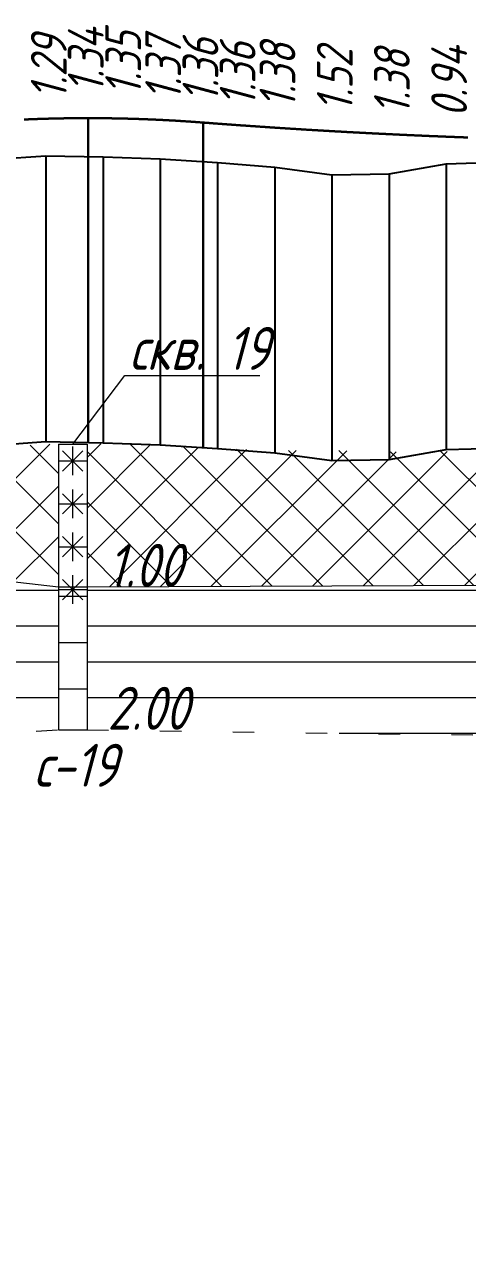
# Model space of a CAD drawing. Extents: x 2172 to 5772, y -842 to -248.
# Drawn here: x 3643.1 to 3674.1, y -514.4 to -428.3 of the extents above; entities that cross this region are included whole.
import ezdxf

# ---------------------------------------------------------------- set-up
doc = ezdxf.new("R2010")
doc.units = 0
doc.header["$MEASUREMENT"] = 0
doc.linetypes.add('CONTI', pattern=[0])
doc.linetypes.add('STROT', pattern=[1.7, 0.5, -1.2])
doc.layers.add('геология', color=7, linetype='CONTINUOUS', lineweight=20)
doc.layers.add('КРАСНЫЙ_ПРОФИЛЬ', color=1, linetype='CONTINUOUS', lineweight=30)
doc.layers.add('РАБОЧИЕ_ОТМЕТКИ', color=1, linetype='CONTINUOUS')
doc.layers.add('ЧЕРНЫЙ_ПРОФИЛЬ', color=7, linetype='CONTINUOUS')
doc.styles.add('ГОСТ', font='gost.TTF', dxfattribs={"oblique": 15, "height": 1})

msp = doc.modelspace()

# ---------------------------------------------------------------- hatches: boundary and pattern name
at = {"layer": 'геология', "linetype": 'Continuous'}
h = msp.add_hatch(dxfattribs=at)
h.set_pattern_fill('ANSI37', color=1, scale=20, style=0)
h.set_pattern_definition([(45, (2171.596, -930.374), (-1.767767, 1.767767), []), (135, (2171.596, -930.374), (-1.767767, -1.767767), [])])
h.paths.add_polyline_path([(3405.267, -478.182), (3404.596, -478.133), (3400.596, -477.873), (3396.596, -477.713), (3396.596, -486.362), (3405.267, -485.254)])
h.paths.add_polyline_path([(3402.131, -482.338), (3403.131, -480.338), (3404.131, -482.338)], flags=16)
h.paths.add_polyline_path([(3440.596, -480.663), (3436.596, -480.643), (3432.596, -480.453), (3428.596, -480.213), (3424.596, -479.863), (3420.596, -479.443), (3416.596, -479.183), (3412.596, -478.813), (3408.596, -478.423), (3407.267, -478.327), (3407.267, -485.254), (3409.284, -485.477), (3425.711, -483.159)])
edge = h.paths.add_edge_path()
edge.add_arc((3443.903, -483.455), 3.89, 132.66073, 180, ccw=False)
edge.add_line((3441.267, -480.594), (3440.596, -480.663))
edge.add_line((3440.596, -480.663), (3425.711, -483.159))
edge.add_line((3425.711, -483.159), (3409.284, -485.477))
edge.add_line((3409.284, -485.477), (3420.785, -486.746))
edge.add_line((3420.785, -486.746), (3435.888, -487.42))
edge.add_line((3435.888, -487.42), (3442.45, -487.064))
edge.add_arc((3443.903, -483.455), 3.89, 180, 248.05701, ccw=False)
edge = h.paths.add_edge_path()
edge.add_line((3464.948, -478.887), (3464.596, -478.903))
edge.add_line((3464.596, -478.903), (3460.596, -479.333))
edge.add_line((3460.596, -479.333), (3456.596, -479.423))
edge.add_line((3456.596, -479.423), (3452.596, -479.603))
edge.add_line((3452.596, -479.603), (3448.596, -479.873))
edge.add_line((3448.596, -479.873), (3445.919, -480.127))
edge.add_arc((3443.903, -483.455), 3.89, 0, 58.80215, ccw=False)
edge.add_arc((3443.903, -483.455), 3.89, -61.84134, 0, ccw=False)
edge.add_line((3445.739, -486.885), (3464.948, -485.842))
edge.add_line((3464.948, -485.842), (3464.948, -478.887))
h.paths.add_polyline_path([(3461.812, -481.89), (3462.812, -479.89), (3463.812, -481.89)], flags=16)
h.paths.add_polyline_path([(3500.167, -481.801), (3501.185, -481.582), (3484.599, -479.884), (3470.596, -478.658), (3468.596, -478.723), (3466.948, -478.797), (3466.948, -485.842), (3481.991, -484.784)])
h.paths.add_polyline_path([(3525.2, -476.394), (3525.2, -473.612), (3524.596, -473.743), (3520.596, -474.423), (3516.596, -474.703), (3512.596, -474.913), (3508.596, -475.243), (3504.596, -475.913), (3500.596, -476.593), (3496.596, -477.113), (3492.596, -477.363), (3488.596, -477.483), (3484.596, -477.873), (3480.596, -478.333), (3476.596, -478.473), (3472.596, -478.593), (3470.596, -478.658), (3484.599, -479.884), (3501.185, -481.582)])
edge = h.paths.add_edge_path()
edge.add_line((3548.314, -469.314), (3559.526, -467.644))
edge.add_arc((3562.697, -465.391), 3.89, 180, 215.39555, ccw=False)
edge.add_arc((3562.697, -465.391), 3.89, 161.14887, 180, ccw=False)
edge.add_line((3559.015, -464.134), (3556.596, -464.563))
edge.add_line((3556.596, -464.563), (3552.596, -465.303))
edge.add_line((3552.596, -465.303), (3548.596, -466.213))
edge.add_line((3548.596, -466.213), (3544.596, -467.473))
edge.add_line((3544.596, -467.473), (3540.596, -468.883))
edge.add_line((3540.596, -468.883), (3536.596, -470.423))
edge.add_line((3536.596, -470.423), (3532.596, -471.793))
edge.add_line((3532.596, -471.793), (3528.596, -472.873))
edge.add_line((3528.596, -472.873), (3526.2, -473.394))
edge.add_line((3526.2, -473.394), (3527.2, -473.394))
edge.add_line((3527.2, -473.394), (3527.2, -476.394))
edge.add_line((3527.2, -476.394), (3548.314, -469.314))
edge = h.paths.add_edge_path()
edge.add_line((3585.882, -460.532), (3586.882, -460.532))
edge.add_line((3586.882, -460.532), (3584.596, -459.903))
edge.add_line((3584.596, -459.903), (3580.596, -460.233))
edge.add_line((3580.596, -460.233), (3576.596, -460.873))
edge.add_line((3576.596, -460.873), (3572.596, -461.673))
edge.add_line((3572.596, -461.673), (3568.596, -462.583))
edge.add_line((3568.596, -462.583), (3565.828, -463.081))
edge.add_arc((3562.697, -465.391), 3.89, 0, 36.41285, ccw=False)
edge.add_arc((3562.697, -465.391), 3.89, -18.45109, 0, ccw=False)
edge.add_line((3566.388, -466.622), (3567.586, -466.443))
edge.add_line((3567.586, -466.443), (3585.882, -464.532))
edge.add_line((3585.882, -464.532), (3585.882, -460.532))
h.paths.add_polyline_path([(3634.596, -458.348), (3632.596, -458.463), (3628.596, -458.683), (3624.596, -458.983), (3620.596, -459.043), (3616.596, -459.013), (3612.596, -459.053), (3608.596, -458.803), (3604.596, -458.983), (3600.596, -459.023), (3596.596, -459.133), (3592.596, -459.913), (3588.596, -461.003), (3587.882, -460.807), (3587.882, -464.532), (3597.884, -463.519), (3610.138, -463.416)])
h.paths.add_polyline_path([(3645.468, -457.654), (3644.596, -457.663), (3640.596, -457.863), (3636.596, -458.233), (3634.596, -458.348), (3610.138, -463.416), (3645.468, -467.644)])
edge = h.paths.add_edge_path(flags=16)
edge.add_arc((3638.824, -462.307), 3.89, 0, 360)
h.paths.add_polyline_path([(3706.05, -458.358), (3704.596, -458.293), (3700.596, -458.143), (3696.596, -458.003), (3692.596, -457.893), (3688.596, -458.063), (3684.596, -458.033), (3680.596, -457.893), (3676.596, -458.023), (3672.596, -458.163), (3668.596, -458.183), (3664.596, -458.083), (3660.596, -458.113), (3656.596, -457.953), (3652.596, -457.663), (3648.596, -457.623), (3647.468, -457.634), (3647.468, -467.644), (3706.05, -467.403)])
edge = h.paths.add_edge_path(flags=16)
edge.add_arc((3683.604, -462.78), 3.89, 0, 360)
h.paths.add_polyline_path([(3720.596, -459.093), (3716.596, -458.823), (3712.596, -458.693), (3708.596, -458.473), (3708.05, -458.448), (3708.05, -467.403), (3734.615, -466.676), (3747.858, -465.002)])
edge = h.paths.add_edge_path()
edge.add_arc((3752.214, -460.639), 3.89, 0, 180, ccw=False)
edge.add_arc((3752.214, -460.639), 3.89, -85.46142, 0, ccw=False)
edge.add_line((3752.522, -464.518), (3763.327, -463.749))
edge.add_line((3763.327, -463.749), (3763.327, -463.574))
edge.add_line((3763.327, -463.574), (3765.327, -463.574))
edge.add_line((3765.327, -463.574), (3765.327, -463.615))
edge.add_line((3765.327, -463.615), (3766.254, -463.541))
edge.add_line((3766.254, -463.541), (3766.254, -455.726))
edge.add_line((3766.254, -455.726), (3764.596, -456.033))
edge.add_line((3764.596, -456.033), (3760.596, -456.453))
edge.add_line((3760.596, -456.453), (3756.596, -456.303))
edge.add_line((3756.596, -456.303), (3752.596, -456.423))
edge.add_line((3752.596, -456.423), (3748.596, -456.893))
edge.add_line((3748.596, -456.893), (3744.596, -457.603))
edge.add_line((3744.596, -457.603), (3740.596, -458.673))
edge.add_line((3740.596, -458.673), (3736.596, -459.363))
edge.add_line((3736.596, -459.363), (3732.596, -459.453))
edge.add_line((3732.596, -459.453), (3728.596, -459.413))
edge.add_line((3728.596, -459.413), (3724.596, -459.393))
edge.add_line((3724.596, -459.393), (3720.596, -459.093))
edge.add_line((3720.596, -459.093), (3747.858, -465.002))
edge.add_line((3747.858, -465.002), (3752.223, -464.655))
edge.add_line((3752.223, -464.655), (3752.214, -464.53))
edge.add_arc((3752.214, -460.639), 3.89, 180, 270, ccw=False)
h.paths.add_polyline_path([(3813.724, -455.382), (3812.596, -455.413), (3808.596, -455.433), (3804.596, -455.213), (3800.596, -454.853), (3796.596, -454.493), (3792.596, -454.183), (3788.596, -454.003), (3784.596, -453.913), (3780.596, -454.053), (3776.596, -454.463), (3772.596, -454.923), (3768.596, -455.293), (3767.254, -455.541), (3768.254, -455.541), (3768.254, -463.541), (3780.697, -462.701)])
edge = h.paths.add_edge_path(flags=16)
edge.add_arc((3782.49, -458.065), 3.89, 0, 360)
edge = h.paths.add_edge_path()
edge.add_arc((3854.726, -455.452), 3.89, 135.36891, 180, ccw=False)
edge.add_line((3851.958, -452.719), (3848.596, -452.643))
edge.add_line((3848.596, -452.643), (3844.596, -452.603))
edge.add_line((3844.596, -452.603), (3840.596, -452.903))
edge.add_line((3840.596, -452.903), (3836.596, -453.893))
edge.add_line((3836.596, -453.893), (3832.596, -454.573))
edge.add_line((3832.596, -454.573), (3828.596, -454.963))
edge.add_line((3828.596, -454.963), (3826.15, -455.11))
edge.add_line((3826.15, -455.11), (3826.15, -460.17))
edge.add_line((3826.15, -460.17), (3841.287, -458.304))
edge.add_line((3841.287, -458.304), (3852.176, -458.39))
edge.add_arc((3854.726, -455.452), 3.89, 180, 229.03626, ccw=False)
edge = h.paths.add_edge_path()
edge.add_line((3884.302, -455.276), (3880.596, -455.063))
edge.add_line((3880.596, -455.063), (3876.596, -454.933))
edge.add_line((3876.596, -454.933), (3872.596, -454.643))
edge.add_line((3872.596, -454.643), (3868.596, -454.173))
edge.add_line((3868.596, -454.173), (3864.596, -453.443))
edge.add_line((3864.596, -453.443), (3860.596, -453.053))
edge.add_line((3860.596, -453.053), (3857.72, -452.967))
edge.add_arc((3854.726, -455.452), 3.89, 0, 39.70056, ccw=False)
edge.add_arc((3854.726, -455.452), 3.89, 310.06107, 360, ccw=False)
edge.add_line((3857.23, -458.429), (3860.234, -458.453))
edge.add_line((3860.234, -458.453), (3884.302, -459.327))
edge.add_line((3884.302, -459.327), (3884.302, -455.276))
h.paths.add_polyline_path([(3824.15, -455.206), (3820.596, -455.233), (3816.596, -455.303), (3813.724, -455.382), (3780.697, -462.701), (3799.733, -461.291), (3824.15, -460.17)])
edge = h.paths.add_edge_path()
edge.add_arc((3913.202, -457.585), 3.89, 151.55363, 180, ccw=False)
edge.add_line((3909.782, -455.732), (3908.596, -455.883))
edge.add_line((3908.596, -455.883), (3904.596, -456.003))
edge.add_line((3904.596, -456.003), (3900.596, -455.803))
edge.add_line((3900.596, -455.803), (3896.596, -455.633))
edge.add_line((3896.596, -455.633), (3892.596, -455.593))
edge.add_line((3892.596, -455.593), (3888.596, -455.483))
edge.add_line((3888.596, -455.483), (3886.302, -455.374))
edge.add_line((3886.302, -455.374), (3886.302, -459.327))
edge.add_line((3886.302, -459.327), (3909.967, -459.745))
edge.add_arc((3913.202, -457.585), 3.89, 180, 213.72918, ccw=False)
edge = h.paths.add_edge_path()
edge.add_line((3944.169, -454.535), (3940.596, -454.383))
edge.add_line((3940.596, -454.383), (3936.596, -454.473))
edge.add_line((3936.596, -454.473), (3932.596, -454.543))
edge.add_line((3932.596, -454.543), (3928.596, -454.653))
edge.add_line((3928.596, -454.653), (3924.596, -455.013))
edge.add_line((3924.596, -455.013), (3920.596, -455.023))
edge.add_line((3920.596, -455.023), (3916.596, -455.053))
edge.add_line((3916.596, -455.053), (3916.184, -455.086))
edge.add_arc((3913.202, -457.585), 3.89, 0, 39.96736, ccw=False)
edge.add_arc((3913.202, -457.585), 3.89, 331.00997, 360, ccw=False)
edge.add_line((3916.605, -459.471), (3944.169, -457.606))
edge.add_line((3944.169, -457.606), (3944.169, -454.535))
h.paths.add_polyline_path([(3955.822, -455.74), (3952.596, -455.433), (3948.596, -454.923), (3946.169, -454.699), (3946.169, -457.606), (3960.495, -459.32), (3972.664, -460.81)])
edge = h.paths.add_edge_path()
edge.add_line((3976.596, -458.233), (3972.596, -457.183))
edge.add_line((3972.596, -457.183), (3968.596, -456.943))
edge.add_line((3968.596, -456.943), (3964.596, -456.513))
edge.add_line((3964.596, -456.513), (3960.596, -456.003))
edge.add_line((3960.596, -456.003), (3956.596, -455.813))
edge.add_line((3956.596, -455.813), (3955.822, -455.74))
edge.add_line((3955.822, -455.74), (3972.664, -460.81))
edge.add_line((3972.664, -460.81), (3978.252, -462.862))
edge.add_arc((3982.017, -461.882), 3.89, 180, 194.594, ccw=False)
edge.add_arc((3982.017, -461.882), 3.89, 132.05321, 180, ccw=False)
edge.add_line((3979.411, -458.993), (3976.596, -458.233))
edge = h.paths.add_edge_path()
edge.add_line((4000.596, -466.723), (3996.596, -465.393))
edge.add_line((3996.596, -465.393), (3992.596, -463.943))
edge.add_line((3992.596, -463.943), (3988.596, -462.193))
edge.add_line((3988.596, -462.193), (3985.817, -461.047))
edge.add_arc((3982.017, -461.882), 3.89, 0, 12.39759, ccw=False)
edge.add_arc((3982.017, -461.882), 3.89, -54.92098, 0, ccw=False)
edge.add_line((3984.253, -465.066), (4002.839, -471.891))
edge.add_line((4002.839, -471.891), (4002.839, -467.891))
edge.add_line((4002.839, -467.891), (4003.839, -467.891))
edge.add_line((4003.839, -467.891), (4000.596, -466.723))
edge = h.paths.add_edge_path()
edge.add_line((4020.596, -473.983), (4016.596, -472.533))
edge.add_line((4016.596, -472.533), (4012.596, -471.073))
edge.add_line((4012.596, -471.073), (4008.596, -469.753))
edge.add_line((4008.596, -469.753), (4004.839, -468.26))
edge.add_line((4004.839, -468.26), (4004.839, -471.891))
edge.add_line((4004.839, -471.891), (4021.017, -478.079))
edge.add_line((4021.017, -478.079), (4035.656, -482.091))
edge.add_line((4035.656, -482.091), (4038.623, -483.604))
edge.add_arc((4042.418, -482.75), 3.89, 180, 192.67872, ccw=False)
edge.add_arc((4042.418, -482.75), 3.89, 125.22494, 180, ccw=False)
edge.add_line((4040.174, -479.572), (4036.596, -478.373))
edge.add_line((4036.596, -478.373), (4032.596, -477.403))
edge.add_line((4032.596, -477.403), (4028.596, -476.393))
edge.add_line((4028.596, -476.393), (4024.596, -475.273))
edge.add_line((4024.596, -475.273), (4020.596, -473.983))
edge = h.paths.add_edge_path()
edge.add_line((4064.596, -488.633), (4060.596, -487.153))
edge.add_line((4060.596, -487.153), (4056.596, -485.643))
edge.add_line((4056.596, -485.643), (4052.596, -484.193))
edge.add_line((4052.596, -484.193), (4048.596, -483.003))
edge.add_line((4048.596, -483.003), (4046.269, -482.194))
edge.add_arc((4042.418, -482.75), 3.89, 0, 8.20894, ccw=False)
edge.add_arc((4042.418, -482.75), 3.89, 293.27342, 360, ccw=False)
edge.add_line((4043.956, -486.324), (4068.765, -498.978))
edge.add_line((4068.765, -498.978), (4068.765, -489.845))
edge.add_line((4068.765, -489.845), (4068.596, -489.823))
edge.add_line((4068.596, -489.823), (4064.596, -488.633))
h.paths.add_polyline_path([(4080.596, -491.436), (4077.816, -489.352), (4072.596, -489.905), (4070.765, -490.11), (4070.765, -498.978), (4080.816, -500.779)])
h.paths.add_polyline_path([(4120.596, -507.923), (4117.295, -507.362), (4090.344, -503.679), (4099.367, -506.487), (4123.942, -511.8), (4145.46, -514.401), (4145.46, -512.445), (4144.596, -512.483), (4144.392, -512.462), (4144.392, -513.464), (4142.392, -513.464), (4142.392, -512.257), (4140.596, -512.073), (4136.596, -511.043), (4132.596, -509.633), (4128.596, -508.873), (4124.596, -508.393)])
h.paths.add_polyline_path([(4005.515, -475.739), (4014.254, -475.739), (4014.254, -471.235), (4005.515, -471.235)], flags=17)
h.paths.add_polyline_path([(4005.515, -472.711), (4014.254, -472.711), (4014.254, -468.207), (4005.515, -468.207)])
h.paths.add_polyline_path([(4071.441, -503.107), (4079.538, -503.107), (4079.538, -498.601), (4071.441, -498.601)])
h.paths.add_polyline_path([(4071.44, -499.807), (4080.181, -499.807), (4080.181, -495.301), (4071.44, -495.301)], flags=17)
h.paths.add_polyline_path([(4133.098, -513.97), (4142.267, -513.97), (4142.267, -509.464), (4133.098, -509.464)], flags=17)
h.paths.add_polyline_path([(4084.596, -495.373), (4082.176, -492.991), (4082.176, -501.136), (4090.344, -503.679), (4108.332, -506.137), (4104.596, -505.017), (4100.596, -503.671), (4096.596, -502.327), (4092.596, -500.616), (4088.596, -498.162)])
h.paths.add_polyline_path([(4081.856, -492.676), (4080.816, -491.653), (4080.816, -500.779), (4081.322, -500.87), (4081.856, -501.036)])
h.paths.add_polyline_path([(4082.176, -492.991), (4081.856, -492.676), (4081.856, -501.036), (4082.176, -501.136)])
h = msp.add_hatch(dxfattribs=at)
h.set_pattern_fill('ANSI31', scale=20, angle=135, style=0)
h.set_pattern_definition([(180, (2171.596, -930.374), (-4e-16, -2.5), [])])
h.paths.add_polyline_path([(3766.254, -468.541), (3734.615, -466.676), (3708.05, -467.403), (3708.05, -478.403), (3712.858, -480.232), (3766.254, -477.541)])
h.paths.add_polyline_path([(3748.538, -472.886, -1), (3756.318, -472.886, -1)], flags=16)
h.paths.add_polyline_path([(3766.254, -477.541), (3712.858, -480.232), (3766.254, -500.541)])
h.paths.add_polyline_path([(3763.327, -485.45), (3763.327, -483.45), (3765.327, -483.45), (3765.327, -485.45)], flags=16)
h.paths.add_polyline_path([(3763.327, -493.41), (3765.327, -493.41), (3765.327, -495.41), (3763.327, -495.41)], flags=16)
h.paths.add_polyline_path([(3706.05, -467.403), (3647.468, -467.644), (3647.468, -477.644), (3706.05, -478.403)])
h.paths.add_polyline_path([(3679.797, -473.005, -1), (3687.578, -473.005, -1)], flags=16)
h.paths.add_polyline_path([(3703.123, -473.2), (3703.123, -471.2), (3705.123, -471.2), (3705.123, -473.2)], flags=16)
h.paths.add_polyline_path([(3645.468, -467.644), (3610.138, -463.416), (3597.884, -463.519), (3587.882, -464.532), (3587.882, -480.532), (3645.468, -477.644)])
h.paths.add_polyline_path([(3642.549, -473.579, -1), (3634.769, -473.579, -1)], flags=16)
h.paths.add_polyline_path([(3585.882, -464.532), (3567.586, -466.443), (3566.388, -466.622, -0.613722), (3559.526, -467.644), (3548.314, -469.314), (3527.2, -476.394), (3527.2, -493.394), (3585.882, -480.532)])
h.paths.add_polyline_path([(3559.049, -476.893, -1), (3566.83, -476.893, -1)], flags=16)
h.paths.add_polyline_path([(3525.2, -476.394), (3500.167, -481.801), (3481.991, -484.784), (3466.948, -485.842), (3466.948, -498.842), (3525.2, -493.394)])
h.paths.add_polyline_path([(3464.948, -485.842), (3445.739, -486.885, -0.22216), (3442.45, -487.064), (3435.888, -487.42), (3420.785, -486.746), (3407.267, -485.254), (3407.267, -498.254), (3464.948, -498.842)])
h.paths.add_polyline_path([(3447.904, -493.132, -1), (3440.123, -493.132, -1)], flags=16)
h.paths.add_polyline_path([(3405.267, -485.254), (3396.596, -486.362), (3396.596, -499.743), (3405.267, -498.254)])
h.paths.add_polyline_path([(3750.442, -474.935), (3754.678, -474.935), (3754.678, -470.432), (3750.442, -470.432)], flags=8)
h.paths.add_polyline_path([(3708.725, -479.137), (3717.466, -479.137), (3717.466, -474.63), (3708.725, -474.63)], flags=24)
h.paths.add_polyline_path([(3703.573, -483.124), (3713.171, -483.124), (3713.171, -478.618), (3703.573, -478.618)], flags=9)
h.paths.add_polyline_path([(3708.725, -468.212), (3717.465, -468.212), (3717.465, -463.706), (3708.725, -463.706)], flags=9)
h.paths.add_polyline_path([(3755.356, -495.917), (3764.525, -495.917), (3764.525, -491.411), (3755.356, -491.411)], flags=24)
h.paths.add_polyline_path([(3755.356, -485.956), (3764.311, -485.956), (3764.311, -481.45), (3755.356, -481.45)], flags=24)
h.paths.add_polyline_path([(3695.152, -473.706), (3704.321, -473.706), (3704.321, -469.2), (3695.152, -469.2)], flags=24)
h.paths.add_polyline_path([(3681.702, -475.054), (3685.937, -475.054), (3685.937, -470.551), (3681.702, -470.551)], flags=8)
h.paths.add_polyline_path([(3648.143, -478.378), (3656.883, -478.378), (3656.883, -473.871), (3648.143, -473.871)], flags=25)
h.paths.add_polyline_path([(3648.144, -468.379), (3656.239, -468.379), (3656.239, -463.875), (3648.144, -463.875)], flags=9)
h.paths.add_polyline_path([(3636.673, -475.628), (3640.909, -475.628), (3640.909, -471.125), (3636.673, -471.125)], flags=8)
h.paths.add_polyline_path([(3588.557, -481.265), (3597.298, -481.265), (3597.298, -476.759), (3588.557, -476.759)], flags=9)
h.paths.add_polyline_path([(3588.558, -465.325), (3597.297, -465.325), (3597.297, -460.822), (3588.558, -460.822)], flags=9)
h.paths.add_polyline_path([(3560.954, -478.942), (3565.189, -478.942), (3565.189, -474.439), (3560.954, -474.439)], flags=8)
h.paths.add_polyline_path([(3527.876, -494.128), (3536.616, -494.128), (3536.616, -489.621), (3527.876, -489.621)], flags=9)
h.paths.add_polyline_path([(3527.876, -477.619), (3536.401, -477.619), (3536.401, -473.116), (3527.876, -473.116)], flags=24)
h.paths.add_polyline_path([(3467.624, -499.576), (3476.364, -499.576), (3476.364, -495.069), (3467.624, -495.069)], flags=9)
h.paths.add_polyline_path([(3467.624, -486.593), (3476.363, -486.593), (3476.363, -482.09), (3467.624, -482.09)], flags=24)
h.paths.add_polyline_path([(3442.028, -495.182), (3446.263, -495.182), (3446.263, -490.678), (3442.028, -490.678)], flags=8)
h.paths.add_polyline_path([(3407.943, -498.988), (3416.683, -498.988), (3416.683, -494.481), (3407.943, -494.481)], flags=9)
h = msp.add_hatch(dxfattribs=at)
h.set_pattern_fill('ANSI31', scale=26, angle=135, style=0)
h.set_pattern_definition([(180, (5626.4453, -2922.0324), (-7e-16, -3.25), [])])
h.paths.add_polyline_path([(3647.468, -467.644), (3645.468, -467.644), (3645.468, -477.644), (3647.468, -477.644)])

# ---------------------------------------------------------------- linework, layer by layer
at = {"layer": 'геология', "color": 7, "linetype": 'Continuous'}
for p, q in [((3646.468, -457.644), (3650.113, -452.843)), ((3650.113, -452.843), (3659.558, -452.843)), ((3645.468, -457.644), (3647.468, -457.644)), ((3610.138, -463.416), (3645.468, -467.644)), ((3647.468, -467.644), (3706.05, -467.403)), ((3645.468, -467.644), (3647.468, -467.644)), ((3645.468, -467.644), (3647.468, -467.644)), ((3645.468, -477.644), (3647.468, -477.644)), ((3645.468, -477.644), (3647.468, -477.644)), ((3645.468, -477.644), (3647.468, -477.644))]:
    msp.add_line(p, q, dxfattribs=at)
at = {"layer": 'геология', "color": 7, "linetype": 'Continuous', "ltscale": 5}
for p, q in [((3645.468, -457.644), (3645.468, -477.644)), ((3647.468, -457.644), (3647.468, -477.644))]:
    msp.add_line(p, q, dxfattribs=at)
at = {"layer": 'геология', "color": 1, "linetype": 'Continuous'}
for p, q in [((3646.464, -457.827), (3646.464, -459.827)), ((3645.464, -458.827), (3647.464, -458.827)), ((3645.757, -459.534), (3647.172, -458.12)), ((3647.172, -459.534), (3645.757, -458.12)), ((3645.757, -462.534), (3647.172, -461.12)), ((3647.172, -462.534), (3645.757, -461.12)), ((3646.464, -460.827), (3646.464, -462.827)), ((3645.464, -461.827), (3647.464, -461.827)), ((3646.464, -463.827), (3646.464, -465.827)), ((3645.464, -464.827), (3647.464, -464.827)), ((3645.757, -465.534), (3647.172, -464.12)), ((3647.172, -465.534), (3645.757, -464.12)), ((3645.757, -468.534), (3647.172, -467.12)), ((3647.172, -468.534), (3645.757, -467.12)), ((3646.464, -466.827), (3646.464, -468.827)), ((3645.464, -467.827), (3647.464, -467.827))]:
    msp.add_line(p, q, dxfattribs=at)
at = {"layer": 'геология', "color": 7, "linetype": 'STROT', "ltscale": 3}
for p, q in [((3587.882, -480.532), (3645.468, -477.644)), ((3647.468, -477.644), (3706.05, -478.403))]:
    msp.add_line(p, q, dxfattribs=at)
at = {"layer": 'КРАСНЫЙ_ПРОФИЛЬ'}
for p, q in [((3647.543, -434.847), (3647.543, -457.532)), ((3655.59, -435.155), (3655.59, -457.882))]:
    msp.add_line(p, q, dxfattribs=at)
for points in [[(3643.07, -434.942), (3643.11, -434.94), (3643.15, -434.939), (3643.19, -434.937), (3643.23, -434.935), (3643.27, -434.934), (3643.31, -434.932), (3643.35, -434.931), (3643.39, -434.929), (3643.43, -434.927), (3643.47, -434.926), (3643.51, -434.924), (3643.55, -434.923), (3643.59, -434.921), (3643.63, -434.92), (3643.67, -434.918), (3643.71, -434.917), (3643.75, -434.915), (3643.79, -434.914), (3643.83, -434.913), (3643.87, -434.911), (3643.91, -434.91), (3643.95, -434.908), (3643.99, -434.907), (3644.03, -434.906), (3644.07, -434.904), (3644.11, -434.903), (3644.15, -434.902), (3644.19, -434.9), (3644.23, -434.899), (3644.27, -434.898), (3644.31, -434.897), (3644.35, -434.896), (3644.39, -434.894), (3644.43, -434.893), (3644.47, -434.892), (3644.499, -434.891), (3644.51, -434.891), (3644.55, -434.89), (3644.59, -434.888), (3644.63, -434.887), (3644.67, -434.886), (3644.71, -434.885), (3644.75, -434.884), (3644.79, -434.883), (3644.83, -434.882), (3644.87, -434.881), (3644.91, -434.88), (3644.95, -434.879), (3644.99, -434.878), (3645.03, -434.877), (3645.07, -434.876), (3645.11, -434.875), (3645.15, -434.874), (3645.19, -434.873), (3645.23, -434.872), (3645.27, -434.872), (3645.31, -434.871), (3645.35, -434.87), (3645.39, -434.869), (3645.43, -434.868), (3645.47, -434.867), (3645.51, -434.867), (3645.55, -434.866), (3645.59, -434.865), (3645.63, -434.864), (3645.67, -434.864), (3645.71, -434.863), (3645.75, -434.862), (3645.79, -434.862), (3645.83, -434.861), (3645.87, -434.86), (3645.91, -434.86), (3645.95, -434.859), (3645.99, -434.858), (3646.03, -434.858), (3646.07, -434.857), (3646.11, -434.857), (3646.15, -434.856), (3646.19, -434.856), (3646.23, -434.855), (3646.27, -434.855), (3646.31, -434.854), (3646.35, -434.854), (3646.39, -434.853), (3646.43, -434.853), (3646.47, -434.852), (3646.51, -434.852), (3646.55, -434.852), (3646.59, -434.851), (3646.63, -434.851), (3646.67, -434.851), (3646.71, -434.85), (3646.75, -434.85), (3646.79, -434.85), (3646.83, -434.849), (3646.87, -434.849), (3646.91, -434.849), (3646.95, -434.849), (3646.99, -434.848), (3647.03, -434.848), (3647.07, -434.848), (3647.11, -434.848), (3647.15, -434.848), (3647.19, -434.848), (3647.23, -434.847), (3647.27, -434.847), (3647.31, -434.847), (3647.35, -434.847), (3647.39, -434.847), (3647.43, -434.847), (3647.47, -434.847), (3647.51, -434.847), (3647.55, -434.847), (3647.59, -434.847), (3647.63, -434.847), (3647.67, -434.847), (3647.71, -434.847), (3647.75, -434.847), (3647.79, -434.847), (3647.83, -434.847), (3647.87, -434.848), (3647.91, -434.848), (3647.95, -434.848), (3647.99, -434.848), (3648.03, -434.848), (3648.07, -434.848), (3648.11, -434.849), (3648.15, -434.849), (3648.19, -434.849), (3648.23, -434.849), (3648.27, -434.85), (3648.31, -434.85), (3648.35, -434.85), (3648.39, -434.85), (3648.43, -434.851), (3648.47, -434.851), (3648.499, -434.851), (3648.51, -434.851), (3648.55, -434.852), (3648.59, -434.852), (3648.63, -434.853), (3648.67, -434.853), (3648.71, -434.854), (3648.75, -434.854), (3648.79, -434.854), (3648.83, -434.855), (3648.87, -434.855), (3648.91, -434.856), (3648.95, -434.856), (3648.99, -434.857), (3649.03, -434.858), (3649.07, -434.858), (3649.11, -434.859), (3649.15, -434.859), (3649.19, -434.86), (3649.23, -434.861), (3649.27, -434.861), (3649.31, -434.862), (3649.35, -434.863), (3649.39, -434.863), (3649.43, -434.864), (3649.47, -434.865), (3649.51, -434.865), (3649.55, -434.866), (3649.59, -434.867), (3649.63, -434.868), (3649.67, -434.869), (3649.71, -434.869), (3649.75, -434.87), (3649.79, -434.871), (3649.83, -434.872), (3649.87, -434.873), (3649.91, -434.874), (3649.95, -434.875), (3649.99, -434.876), (3650.03, -434.876), (3650.07, -434.877), (3650.11, -434.878), (3650.15, -434.879), (3650.19, -434.88), (3650.23, -434.881), (3650.27, -434.882), (3650.31, -434.883), (3650.35, -434.885), (3650.39, -434.886), (3650.43, -434.887), (3650.47, -434.888), (3650.51, -434.889), (3650.55, -434.89), (3650.59, -434.891), (3650.63, -434.892), (3650.67, -434.894), (3650.71, -434.895), (3650.75, -434.896), (3650.79, -434.897), (3650.83, -434.898), (3650.87, -434.9), (3650.91, -434.901), (3650.95, -434.902), (3650.99, -434.904), (3651.03, -434.905), (3651.07, -434.906), (3651.11, -434.908), (3651.15, -434.909), (3651.19, -434.91), (3651.23, -434.912), (3651.27, -434.913), (3651.31, -434.915), (3651.35, -434.916), (3651.39, -434.917), (3651.43, -434.919), (3651.47, -434.92), (3651.51, -434.922), (3651.55, -434.923), (3651.59, -434.925), (3651.63, -434.927), (3651.67, -434.928), (3651.71, -434.93), (3651.75, -434.931), (3651.79, -434.933), (3651.83, -434.934), (3651.87, -434.936), (3651.91, -434.938), (3651.95, -434.939), (3651.99, -434.941), (3652.03, -434.943), (3652.07, -434.945), (3652.11, -434.946), (3652.15, -434.948), (3652.19, -434.95), (3652.23, -434.952), (3652.27, -434.953), (3652.31, -434.955), (3652.35, -434.957), (3652.39, -434.959), (3652.43, -434.961), (3652.47, -434.963), (3652.499, -434.964), (3652.51, -434.964), (3652.55, -434.966), (3652.59, -434.968), (3652.63, -434.97), (3652.67, -434.972), (3652.71, -434.974), (3652.75, -434.976), (3652.79, -434.978), (3652.83, -434.98), (3652.87, -434.982), (3652.91, -434.984), (3652.95, -434.986), (3652.99, -434.988), (3653.03, -434.99), (3653.07, -434.992), (3653.11, -434.994), (3653.15, -434.997), (3653.19, -434.999), (3653.23, -435.001), (3653.27, -435.003), (3653.31, -435.005), (3653.35, -435.007), (3653.39, -435.01), (3653.43, -435.012), (3653.47, -435.014), (3653.51, -435.016), (3653.55, -435.019), (3653.59, -435.021), (3653.63, -435.023), (3653.67, -435.026), (3653.71, -435.028), (3653.75, -435.03), (3653.79, -435.033), (3653.83, -435.035), (3653.87, -435.037), (3653.91, -435.04), (3653.95, -435.042), (3653.99, -435.045), (3654.03, -435.047), (3654.07, -435.05), (3654.11, -435.052), (3654.15, -435.055), (3654.19, -435.057), (3654.23, -435.06), (3654.27, -435.062), (3654.31, -435.065), (3654.35, -435.067), (3654.39, -435.07), (3654.43, -435.073), (3654.47, -435.075), (3654.51, -435.078), (3654.55, -435.081), (3654.59, -435.083), (3654.63, -435.086), (3654.67, -435.089), (3654.71, -435.091), (3654.75, -435.094), (3654.79, -435.097), (3654.83, -435.1), (3654.87, -435.102), (3654.91, -435.105), (3654.95, -435.108), (3654.99, -435.111), (3655.03, -435.114), (3655.07, -435.117), (3655.11, -435.119), (3655.15, -435.122), (3655.19, -435.125), (3655.23, -435.128), (3655.27, -435.131), (3655.31, -435.134), (3655.35, -435.137), (3655.39, -435.14), (3655.43, -435.143), (3655.47, -435.146), (3655.51, -435.149), (3655.55, -435.152), (3655.59, -435.155)], [(3655.59, -435.155), (3655.63, -435.158), (3655.67, -435.161), (3655.71, -435.164), (3655.75, -435.167), (3655.79, -435.17), (3655.83, -435.173), (3655.87, -435.176), (3655.91, -435.18), (3655.95, -435.183), (3655.99, -435.186), (3656.03, -435.189), (3656.07, -435.192), (3656.11, -435.195), (3656.15, -435.198), (3656.19, -435.201), (3656.23, -435.204), (3656.27, -435.207), (3656.31, -435.21), (3656.35, -435.213), (3656.39, -435.216), (3656.43, -435.219), (3656.47, -435.222), (3656.499, -435.224), (3656.51, -435.225), (3656.55, -435.228), (3656.59, -435.231), (3656.63, -435.234), (3656.67, -435.237), (3656.71, -435.239), (3656.75, -435.242), (3656.79, -435.245), (3656.83, -435.248), (3656.87, -435.251), (3656.91, -435.254), (3656.95, -435.257), (3656.99, -435.26), (3657.03, -435.263), (3657.07, -435.266), (3657.11, -435.269), (3657.15, -435.272), (3657.19, -435.275), (3657.23, -435.278), (3657.27, -435.281), (3657.31, -435.284), (3657.35, -435.286), (3657.39, -435.289), (3657.43, -435.292), (3657.47, -435.295), (3657.51, -435.298), (3657.55, -435.301), (3657.59, -435.304), (3657.63, -435.307), (3657.67, -435.31), (3657.71, -435.313), (3657.75, -435.315), (3657.79, -435.318), (3657.83, -435.321), (3657.87, -435.324), (3657.91, -435.327), (3657.95, -435.33), (3657.99, -435.333), (3658.03, -435.335), (3658.07, -435.338), (3658.11, -435.341), (3658.15, -435.344), (3658.19, -435.347), (3658.23, -435.35), (3658.27, -435.352), (3658.31, -435.355), (3658.35, -435.358), (3658.39, -435.361), (3658.43, -435.364), (3658.47, -435.367), (3658.51, -435.369), (3658.55, -435.372), (3658.59, -435.375), (3658.63, -435.378), (3658.669, -435.381), (3658.709, -435.383), (3658.749, -435.386), (3658.789, -435.389), (3658.829, -435.392), (3658.869, -435.395), (3658.909, -435.397), (3658.949, -435.4), (3658.989, -435.403), (3659.029, -435.406), (3659.069, -435.408), (3659.109, -435.411), (3659.149, -435.414), (3659.189, -435.417), (3659.229, -435.419), (3659.269, -435.422), (3659.309, -435.425), (3659.349, -435.428), (3659.389, -435.43), (3659.429, -435.433), (3659.469, -435.436), (3659.509, -435.439), (3659.549, -435.441), (3659.589, -435.444), (3659.629, -435.447), (3659.669, -435.449), (3659.709, -435.452), (3659.749, -435.455), (3659.789, -435.457), (3659.829, -435.46), (3659.869, -435.463), (3659.909, -435.466), (3659.949, -435.468), (3659.989, -435.471), (3660.029, -435.474), (3660.069, -435.476), (3660.109, -435.479), (3660.149, -435.482), (3660.189, -435.484), (3660.229, -435.487), (3660.269, -435.49), (3660.309, -435.492), (3660.349, -435.495), (3660.389, -435.498), (3660.429, -435.5), (3660.469, -435.503), (3660.499, -435.505), (3660.509, -435.505), (3660.549, -435.508), (3660.589, -435.511), (3660.629, -435.513), (3660.669, -435.516), (3660.709, -435.519), (3660.749, -435.521), (3660.789, -435.524), (3660.829, -435.526), (3660.869, -435.529), (3660.909, -435.532), (3660.949, -435.534), (3660.989, -435.537), (3661.029, -435.539), (3661.069, -435.542), (3661.109, -435.545), (3661.149, -435.547), (3661.189, -435.55), (3661.229, -435.552), (3661.269, -435.555), (3661.309, -435.558), (3661.349, -435.56), (3661.389, -435.563), (3661.429, -435.565), (3661.469, -435.568), (3661.509, -435.57), (3661.549, -435.573), (3661.589, -435.575), (3661.629, -435.578), (3661.669, -435.58), (3661.709, -435.583), (3661.749, -435.586), (3661.789, -435.588), (3661.829, -435.591), (3661.869, -435.593), (3661.909, -435.596), (3661.949, -435.598), (3661.989, -435.601), (3662.029, -435.603), (3662.069, -435.606), (3662.109, -435.608), (3662.148, -435.611), (3662.188, -435.613), (3662.228, -435.616), (3662.268, -435.618), (3662.308, -435.621), (3662.348, -435.623), (3662.388, -435.626), (3662.428, -435.628), (3662.468, -435.63), (3662.508, -435.633), (3662.548, -435.635), (3662.588, -435.638), (3662.628, -435.64), (3662.668, -435.643), (3662.708, -435.645), (3662.748, -435.648), (3662.788, -435.65), (3662.828, -435.653), (3662.868, -435.655), (3662.908, -435.657), (3662.948, -435.66), (3662.988, -435.662), (3663.028, -435.665), (3663.068, -435.667), (3663.108, -435.669), (3663.148, -435.672), (3663.188, -435.674), (3663.228, -435.677), (3663.268, -435.679), (3663.308, -435.681), (3663.348, -435.684), (3663.388, -435.686), (3663.428, -435.689), (3663.468, -435.691), (3663.508, -435.693), (3663.548, -435.696), (3663.588, -435.698), (3663.628, -435.701), (3663.668, -435.703), (3663.708, -435.705), (3663.748, -435.708), (3663.788, -435.71), (3663.828, -435.712), (3663.868, -435.715), (3663.908, -435.717), (3663.948, -435.719), (3663.988, -435.722), (3664.028, -435.724), (3664.068, -435.726), (3664.108, -435.729), (3664.148, -435.731), (3664.188, -435.733), (3664.228, -435.736), (3664.268, -435.738), (3664.308, -435.74), (3664.348, -435.743), (3664.388, -435.745), (3664.428, -435.747), (3664.468, -435.749), (3664.499, -435.751), (3664.508, -435.752), (3664.548, -435.754), (3664.588, -435.756), (3664.628, -435.759), (3664.668, -435.761), (3664.708, -435.763), (3664.748, -435.765), (3664.788, -435.768), (3664.828, -435.77), (3664.868, -435.772), (3664.908, -435.774), (3664.948, -435.777), (3664.988, -435.779), (3665.028, -435.781), (3665.068, -435.783), (3665.108, -435.786), (3665.148, -435.788), (3665.188, -435.79), (3665.228, -435.792), (3665.268, -435.795), (3665.308, -435.797), (3665.348, -435.799), (3665.388, -435.801), (3665.428, -435.803), (3665.468, -435.806), (3665.508, -435.808), (3665.548, -435.81), (3665.588, -435.812), (3665.627, -435.814), (3665.667, -435.817), (3665.707, -435.819), (3665.747, -435.821), (3665.787, -435.823), (3665.827, -435.825), (3665.867, -435.828), (3665.907, -435.83), (3665.947, -435.832), (3665.987, -435.834), (3666.027, -435.836), (3666.067, -435.838), (3666.107, -435.84), (3666.147, -435.843), (3666.187, -435.845), (3666.227, -435.847), (3666.267, -435.849), (3666.307, -435.851), (3666.347, -435.853), (3666.387, -435.855), (3666.427, -435.858), (3666.467, -435.86), (3666.507, -435.862), (3666.547, -435.864), (3666.587, -435.866), (3666.627, -435.868), (3666.667, -435.87), (3666.707, -435.872), (3666.747, -435.874), (3666.787, -435.877), (3666.827, -435.879), (3666.867, -435.881), (3666.907, -435.883), (3666.947, -435.885), (3666.987, -435.887), (3667.027, -435.889), (3667.067, -435.891), (3667.107, -435.893), (3667.147, -435.895), (3667.187, -435.897), (3667.227, -435.899), (3667.267, -435.901), (3667.307, -435.903), (3667.347, -435.905), (3667.387, -435.908), (3667.427, -435.91), (3667.467, -435.912), (3667.507, -435.914), (3667.547, -435.916), (3667.587, -435.918), (3667.627, -435.92), (3667.667, -435.922), (3667.707, -435.924), (3667.747, -435.926), (3667.787, -435.928), (3667.827, -435.93), (3667.867, -435.932), (3667.907, -435.934), (3667.947, -435.936), (3667.987, -435.938), (3668.027, -435.94), (3668.067, -435.942), (3668.107, -435.944), (3668.147, -435.946), (3668.187, -435.948), (3668.227, -435.95), (3668.267, -435.952), (3668.307, -435.953), (3668.347, -435.955), (3668.387, -435.957), (3668.427, -435.959), (3668.467, -435.961), (3668.499, -435.963), (3668.507, -435.963), (3668.547, -435.965), (3668.587, -435.967), (3668.627, -435.969), (3668.667, -435.971), (3668.707, -435.973), (3668.747, -435.975), (3668.787, -435.977), (3668.827, -435.979), (3668.867, -435.981), (3668.907, -435.982), (3668.947, -435.984), (3668.987, -435.986), (3669.027, -435.988), (3669.067, -435.99), (3669.106, -435.992), (3669.146, -435.994), (3669.186, -435.996), (3669.226, -435.998), (3669.266, -436), (3669.306, -436.001), (3669.346, -436.003), (3669.386, -436.005), (3669.426, -436.007), (3669.466, -436.009), (3669.506, -436.011), (3669.546, -436.013), (3669.586, -436.014), (3669.626, -436.016), (3669.666, -436.018), (3669.706, -436.02), (3669.746, -436.022), (3669.786, -436.024), (3669.826, -436.025), (3669.866, -436.027), (3669.906, -436.029), (3669.946, -436.031), (3669.986, -436.033), (3670.026, -436.035), (3670.066, -436.036), (3670.106, -436.038), (3670.146, -436.04), (3670.186, -436.042), (3670.226, -436.044), (3670.266, -436.045), (3670.306, -436.047), (3670.346, -436.049), (3670.386, -436.051), (3670.426, -436.052), (3670.466, -436.054), (3670.506, -436.056), (3670.546, -436.058), (3670.586, -436.06), (3670.626, -436.061), (3670.666, -436.063), (3670.706, -436.065), (3670.746, -436.067), (3670.786, -436.068), (3670.826, -436.07), (3670.866, -436.072), (3670.906, -436.074), (3670.946, -436.075), (3670.986, -436.077), (3671.026, -436.079), (3671.066, -436.08), (3671.106, -436.082), (3671.146, -436.084), (3671.186, -436.086), (3671.226, -436.087), (3671.266, -436.089), (3671.306, -436.091), (3671.346, -436.092), (3671.386, -436.094), (3671.426, -436.096), (3671.466, -436.097), (3671.506, -436.099), (3671.546, -436.101), (3671.586, -436.103), (3671.626, -436.104), (3671.666, -436.106), (3671.706, -436.108), (3671.746, -436.109), (3671.786, -436.111), (3671.826, -436.112), (3671.866, -436.114), (3671.906, -436.116), (3671.946, -436.117), (3671.986, -436.119), (3672.026, -436.121), (3672.066, -436.122), (3672.106, -436.124), (3672.146, -436.126), (3672.186, -436.127), (3672.226, -436.129), (3672.266, -436.13), (3672.306, -436.132), (3672.346, -436.134), (3672.386, -436.135), (3672.426, -436.137), (3672.466, -436.139), (3672.499, -436.14), (3672.506, -436.14), (3672.546, -436.142), (3672.585, -436.143), (3672.625, -436.145), (3672.665, -436.146), (3672.705, -436.148), (3672.745, -436.15), (3672.785, -436.151), (3672.825, -436.153), (3672.865, -436.154), (3672.905, -436.156), (3672.945, -436.157), (3672.985, -436.159), (3673.025, -436.161), (3673.065, -436.162), (3673.105, -436.164), (3673.145, -436.165), (3673.185, -436.167), (3673.225, -436.168), (3673.265, -436.17), (3673.305, -436.171), (3673.345, -436.173), (3673.385, -436.174), (3673.425, -436.176), (3673.465, -436.177), (3673.505, -436.179), (3673.545, -436.18), (3673.585, -436.182), (3673.625, -436.183), (3673.665, -436.185), (3673.705, -436.186), (3673.745, -436.188), (3673.785, -436.189), (3673.825, -436.191), (3673.865, -436.192), (3673.905, -436.194), (3673.945, -436.195), (3673.985, -436.197), (3674.025, -436.198), (3674.065, -436.2), (3674.105, -436.201)]]:
    msp.add_lwpolyline(points, dxfattribs=at)
at = {"layer": 'ЧЕРНЫЙ_ПРОФИЛЬ'}
for p, q in [((3640.596, -437.758), (3644.596, -437.472)), ((3644.596, -437.472), (3644.596, -457.472)), ((3644.596, -437.472), (3648.596, -437.561)), ((3648.596, -437.561), (3648.596, -457.561)), ((3648.596, -437.561), (3652.596, -437.702)), ((3652.596, -437.702), (3652.596, -457.702)), ((3652.596, -437.702), (3656.596, -437.945)), ((3656.596, -437.945), (3656.596, -457.945)), ((3656.596, -437.945), (3660.596, -438.267)), ((3668.596, -438.732), (3672.596, -438.035)), ((3672.596, -438.035), (3676.596, -437.92)), ((3672.596, -438.035), (3672.596, -458.035)), ((3660.596, -438.267), (3660.596, -458.267)), ((3660.596, -438.267), (3664.596, -438.803)), ((3664.596, -438.803), (3668.596, -438.732)), ((3664.596, -438.803), (3664.596, -458.803)), ((3668.596, -438.732), (3668.596, -458.732)), ((3640.596, -457.758), (3644.596, -457.472)), ((3644.596, -457.472), (3648.596, -457.561)), ((3648.596, -457.561), (3652.596, -457.702)), ((3652.596, -457.702), (3656.596, -457.945)), ((3656.596, -457.945), (3660.596, -458.267)), ((3668.596, -458.732), (3672.596, -458.035)), ((3672.596, -458.035), (3676.596, -457.92)), ((3660.596, -458.267), (3664.596, -458.803)), ((3664.596, -458.803), (3668.596, -458.732))]:
    msp.add_line(p, q, dxfattribs=at)

# ---------------------------------------------------------------- texts
at = {"layer": 'геология', "color": 7, "lineweight": -3, "style": 'ГОСТ', "oblique": 15}
for s, p in [('скв. 19', (3650.426, -452.455)), ('с-19', (3643.742, -481.614))]:
    msp.add_text(s, height=3, dxfattribs=at).set_placement(p)
at = {"layer": 'геология', "color": 7, "linetype": 'CONTI', "style": 'ГОСТ', "oblique": 15}
for s, p in [('1.00', (3648.894, -467.628)), ('2.00', (3648.894, -477.627))]:
    msp.add_text(s, height=3, dxfattribs=at).set_placement(p)
at = {"layer": 'РАБОЧИЕ_ОТМЕТКИ', "style": 'ГОСТ', "oblique": 15}
for s, p in [('1.29', (3646.045, -433.545)), ('1.34', (3648.633, -433.085)), ('1.35', (3651.249, -433.272)), ('1.37', (3654.045, -433.618)), ('1.36', (3656.653, -433.74)), ('1.36', (3659.255, -434.03)), ('1.38', (3662.045, -434.159)), ('1.52', (3666.045, -434.405)), ('1.38', (3670.045, -434.617)), ('0.94', (3674.045, -434.794))]:
    msp.add_text(s, height=2.5, rotation=90, dxfattribs=at).set_placement(p)

doc.saveas('drawing.dxf')
